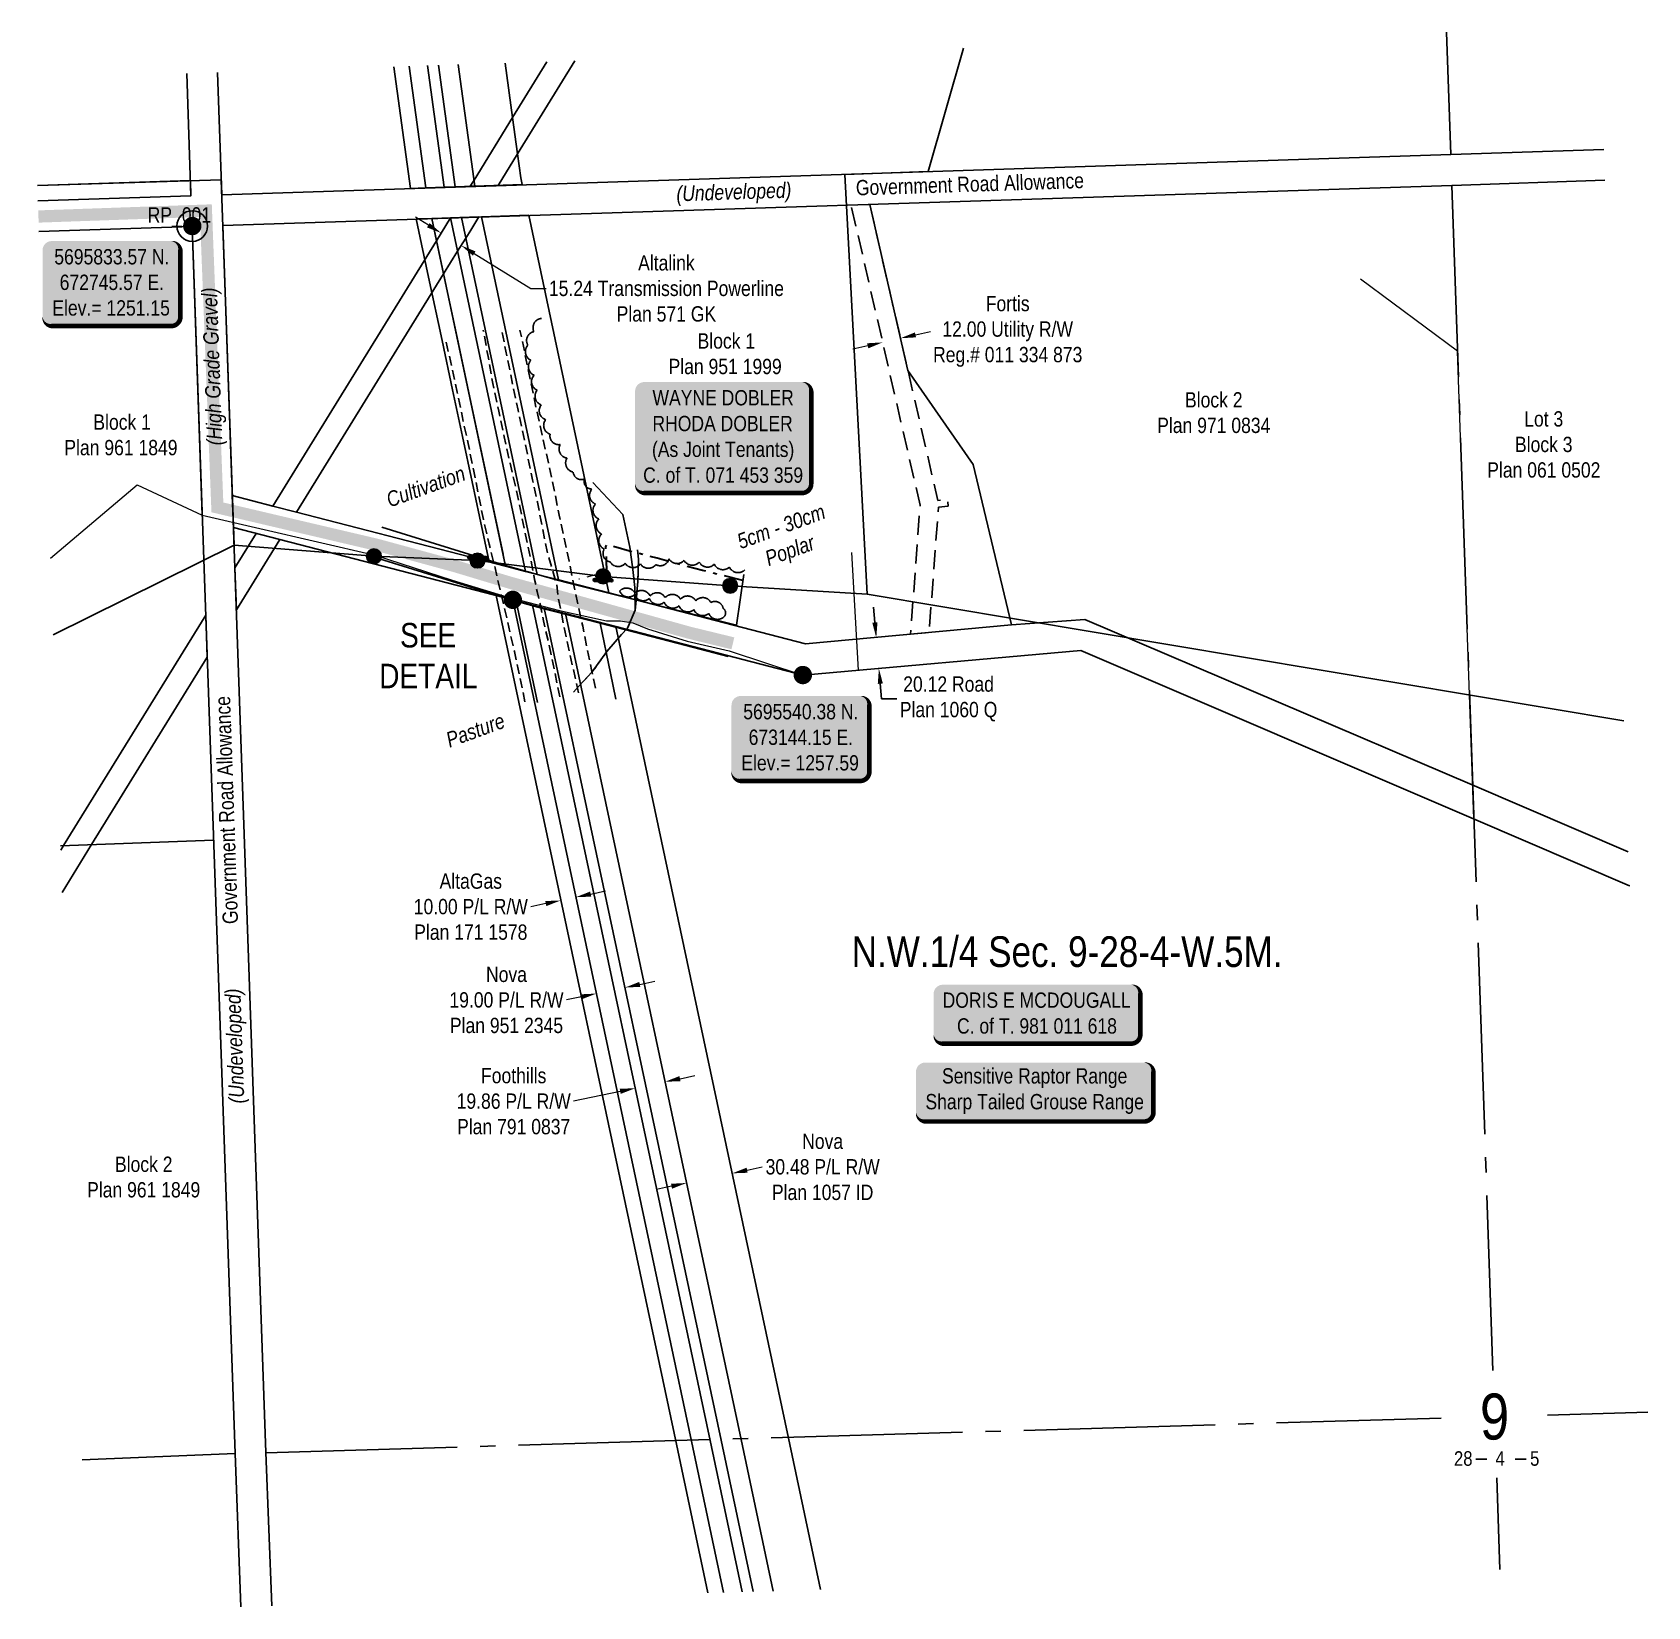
# Model space of a CAD drawing. Extents: x 671801 to 676935, y 5694741 to 5698835.
# Drawn here: x 672641 to 673696, y 5694932 to 5695960 of the extents above; entities that cross this region are included whole.
import ezdxf
from ezdxf.enums import TextEntityAlignment as Align

# ---------------------------------------------------------------- set-up
doc = ezdxf.new("R2010")
doc.units = 0
doc.header["$LTSCALE"] = 5
doc.header["$PDMODE"] = 34
doc.header["$PDSIZE"] = 0.03
for name, pattern in [('0', [1, 1, 0]), ('CENTERLINEX3', [5, 2.5, -1, 0.5, -1]), ('CENTERLINEX33', [6.5, 2.5, -1, 0.5, -1, 0.5, -1]), ('foc-FLOWLINE', [3.75, 2.5, -1.25]), ('foc-QUARTERLINE', [33, 25, -3, 2, -3]), ('foc-TOPO-ephemeral', [6.25, 3.125, -0.625, 0.625, -0.625, 0.625, -0.625]), ('POWERLINE5', [7.8, 2.4, -0.6, 0.6, -0.6, 0.6, -0.6, 2.4]), ('UG_PIPE', [1.875, 1.25, -0.625])]:
    doc.linetypes.add(name, pattern=pattern)
doc.layers.get('Defpoints').update_dxf_attribs({"color": 9})
for name, color, linetype in [('10', 1, 'Continuous'), ('35', 37, 'Continuous'), ('9', 3, 'Continuous'), ('AS-FENCE-DASH', 48, 'foc-FENCE-DASH'), ('AS-OWNER', 7, 'Continuous'), ('AS-PIPE-UG', 44, 'UG_PIPE'), ('AS-POWER-EXISTING', 72, 'POWERLINE5'), ('AS-POWER-EXISTING-ANC', 72, 'Continuous'), ('AS-POWER-OH-ATCO PIPELINES', 241, 'foc-OHPOWER'), ('AS-ROADS', 254, 'Continuous'), ('AS-WILDLIFE-BLOCK', 131, 'Continuous'), ('C-SYMBOL', 7, 'Continuous'), ('DETAIL-T', 7, 'Continuous'), ('F-EZE', 190, 'foc-FLOWLINE'), ('F-RW', 190, 'Continuous'), ('L-DETAIL-T', 3, 'Continuous'), ('L-MON', 1, 'Continuous'), ('L-QSEC', 8, 'foc-QUARTERLINE'), ('L-ROAD-T', 7, 'Continuous'), ('L-SEC', 7, 'Continuous'), ('L-SECLBL', 7, 'Continuous'), ('L-TITLEDB', 4, 'Continuous'), ('L-TITLEDB-T', 4, 'Continuous'), ('T-BUSH', 110, '0'), ('T-BUSH-T', 110, 'Continuous'), ('T-DRAW', 143, 'foc-TOPO-ephemeral'), ('T-SLOPE', 48, 'Continuous')]:
    doc.layers.add(name, color=color, linetype=linetype)
for name, color, linetype, lineweight in [('AS-GENERAL', 48, 'Continuous', 18), ('EXISTING PIPE (EXIST OR HP)', 240, 'CENTERLINEX33', 20), ('F-RW-T', 190, 'Continuous', 9), ('F-VCE-T', 190, 'Continuous', 9), ('T-TEXT', 48, 'Continuous', 18)]:
    doc.layers.add(name, color=color, linetype=linetype, lineweight=lineweight)
doc.layers.add('AS-TELUS-ATCO PIPELINES', color=7, linetype='foc-TEL', lineweight=9, true_color=0xff9c38)
doc.layers.add('EXISTING PIPE IP', color=7, linetype='CENTERLINEX3', lineweight=30, true_color=0x3800e0)
doc.styles.add('175L', font='ARIALN.TTF', dxfattribs={"height": 20})
doc.styles.add('80', font='ARIALN.TTF', dxfattribs={"height": 10})
doc.styles.add('80CG', font='ARIALN.TTF', dxfattribs={"height": 10})
doc.styles.add('80L', font='ARIALN.TTF', dxfattribs={"height": 10})
doc.styles.add('80LS', font='ARIALNI.TTF', dxfattribs={"height": 10})
doc.styles.add('foc-LtypeFont', font='ARIALN.TTF', dxfattribs={"height": 7.35})
doc.styles.add('SIMPLEX', font='ARIALN.TTF')
doc.linetypes.add('foc-FENCE-DASH', pattern='A,0.5,-0.5,1,-0.5,1,-0.5,1,-0.5,1,-0.5,["X",foc-LtypeFont,S=0.2,R=0,X=-0.625,Y=-0.75],-0.5', length=7.5)
doc.linetypes.add('foc-OHPOWER', pattern='A,10,-1,["O/P",foc-LtypeFont,S=0.2,R=0,X=-0.5,Y=-0.75],-3.25', length=14.25)
doc.linetypes.add('foc-TEL', pattern='A,2,-1,["T",foc-LtypeFont,S=0.2,R=0,X=-0.425,Y=-0.75],-1.24,8', length=12.24)
doc.linetypes.add('foc-TOPO-flowdirection-NOLINE', pattern='A,0,[">",foc-LtypeFont,S=0.3,R=0,X=0,Y=-0.945],-20,[">",foc-LtypeFont,S=0.3,R=0,X=0,Y=-0.945],0', length=20)
doc.dimstyles.new('Compass 5 000', dxfattribs={"dimscale": 5, "dimtxt": 9, "dimasz": 2, "dimexe": 0.2, "dimexo": 0.0625, "dimgap": 0.5, "dimtad": 0, "dimtih": 1, "dimtoh": 1, "dimzin": 0, "dimdsep": 46, "dimtxsty": '80CG', "dimcen": 0.1, "dimse1": 1, "dimse2": 1, "dimclrd": 256, "dimclrt": 256, "dimaunit": 1, "dimadec": 4, "dimazin": 0, "dimtfac": 0.06, "dimtofl": 0, "dimtmove": 0, "dimatfit": 1, "dimfxl": 0.2, "dimtolj": 1, "dimtzin": 0, "dimlwd": -1, "dimarcsym": 0})

# ---------------------------------------------------------------- blocks, each defined once
blk = doc.blocks.new('fdia')
at = {"color": 255, "const_width": 1}
blk.add_lwpolyline([(-0.5, 0, 1), (0.5, 0, 1)], format="xyb", close=True, dxfattribs=at)
blk = doc.blocks.new('Fdiaa')
blk.add_blockref('fdia', (0, 0))
blk = doc.blocks.new('fdib')
at = {"color": 1, "const_width": 1.6}
blk.add_lwpolyline([(-0.4, 0, 1), (0.4, 0, 1)], format="xyb", close=True, dxfattribs=at)
at = {"color": 1}
blk.add_circle((0, 0), 0.8, dxfattribs=at)
blk = doc.blocks.new('Fdibb')
blk.add_blockref('fdib', (0, 0))
blk = doc.blocks.new('fdicc')
for name in ['Fdibb', 'Fdiaa']:
    blk.add_blockref(name, (0, 0))
blk = doc.blocks.new('FDI')
blk.add_blockref('fdicc', (0, 0))
blk = doc.blocks.new('POWERPOLE')
h = blk.add_hatch(color=255)
edge = h.paths.add_edge_path()
edge.add_arc((0, 0), 0.96, 0, 360)
at = {"linetype": 'Continuous'}
for p, q in [((0.68, -0.68), (-0.68, 0.68)), ((-0.68, -0.68), (0.68, 0.68))]:
    blk.add_line(p, q, dxfattribs=at)
blk.add_circle((0, 0), 0.96, dxfattribs=at)
blk = doc.blocks.new('L-SECLBL')
at = {"layer": '9', "color": 7}
for p, q in [((-5.1, -27.8), (-12.3, -27.8)), ((20.7, -27.8), (13.5, -27.8))]:
    blk.add_line(p, q, dxfattribs=at)
at = {"layer": '10', "color": 2, "style": 'SIMPLEX'}
blk.add_attdef('SEC', text='', height=30, dxfattribs=at).set_placement((0, 0), align=Align.MIDDLE)
at = {"layer": '10', "color": 5, "style": '80L'}
blk.add_attdef('TWP', text='', height=9.5, dxfattribs=at).set_placement((-14.4, -27.4), align=Align.MIDDLE_RIGHT)
blk.add_attdef('RGE', text='', height=9.5, dxfattribs=at).set_placement((3.6, -27.4), align=Align.MIDDLE_CENTER)
blk.add_attdef('MER', text='', height=9.5, dxfattribs=at).set_placement((23.2, -27.4), align=Align.MIDDLE_LEFT)
blk = doc.blocks.new('*D581')
at = {"layer": 'Defpoints', "color": 0, "transparency": 16777216}
for p in [(672985.8, 5695394.7), (672986.1, 5695393.2), (672995.6, 5695396.7)]:
    blk.add_point(p, dxfattribs=at)
at = {"layer": 'F-RW-T', "transparency": 16777216}
for p, q in [((672976.3, 5695391.1), (672966.5, 5695389.1)), ((673005.7, 5695397.4), (673015.4, 5695399.4))]:
    blk.add_line(p, q, dxfattribs=at)
for points in [[(672976, 5695392.8), (672976.7, 5695389.5), (672986.1, 5695393.2)], [(673005.3, 5695399), (673006, 5695395.7), (672995.9, 5695395.3)]]:
    blk.add_solid(points, dxfattribs=at)
at = {"layer": 'F-RW-T', "transparency": 16777216, "insert": (672927.4, 5695389.1), "char_height": 10, "attachment_point": 5, "style": '80CG'}
blk.add_mtext('\\A1;AltaGas\\P10.00 P/L R/W\\PPlan 171 1578', dxfattribs=at)
blk = doc.blocks.new('*D582')
at = {"layer": 'Defpoints', "color": 0, "transparency": 16777216}
for p in [(673008.1, 5695338.3), (673026.7, 5695342.3), (673009.4, 5695332.4)]:
    blk.add_point(p, dxfattribs=at)
at = {"layer": 'F-RW-T', "transparency": 16777216}
for p, q in [((673037.7, 5695338.4), (673047.5, 5695340.5)), ((672999.6, 5695330.3), (672989.8, 5695328.2))]:
    blk.add_line(p, q, dxfattribs=at)
for points in [[(673037.4, 5695340), (673038.1, 5695336.8), (673028, 5695336.3)], [(672999.3, 5695331.9), (672999.9, 5695328.7), (673009.4, 5695332.4)]]:
    blk.add_solid(points, dxfattribs=at)
at = {"layer": 'F-RW-T', "transparency": 16777216, "insert": (672950.7, 5695328.2), "char_height": 10, "attachment_point": 5, "style": '80CG'}
blk.add_mtext('\\A1;Nova\\P19.00 P/L R/W\\PPlan 951 2345', dxfattribs=at)
blk = doc.blocks.new('*D583')
at = {"layer": 'Defpoints', "color": 0, "transparency": 16777216}
for p in [(673053.9, 5695276.3), (673034.4, 5695272.1), (673034.8, 5695270.6)]:
    blk.add_point(p, dxfattribs=at)
at = {"layer": 'F-RW-T', "transparency": 16777216}
for p, q in [((673064, 5695276.8), (673073.7, 5695278.9)), ((673025, 5695268.5), (672994.5, 5695262.1))]:
    blk.add_line(p, q, dxfattribs=at)
for points in [[(673063.6, 5695278.5), (673064.3, 5695275.2), (673054.2, 5695274.8)], [(673024.6, 5695270.2), (673025.3, 5695266.9), (673034.8, 5695270.6)]]:
    blk.add_solid(points, dxfattribs=at)
at = {"layer": 'F-RW-T', "transparency": 16777216, "insert": (672955.4, 5695262.1), "char_height": 10, "attachment_point": 5, "style": '80CG'}
blk.add_mtext('\\A1;Foothills\\P19.86 P/L R/W\\PPlan 791 0837', dxfattribs=at)
blk = doc.blocks.new('*D584')
at = {"layer": 'Defpoints', "color": 0, "transparency": 16777216}
for p in [(673098, 5695215), (673069.4, 5695202.9), (673099.2, 5695209.3)]:
    blk.add_point(p, dxfattribs=at)
at = {"layer": 'F-RW-T', "transparency": 16777216}
for p, q in [((673107.8, 5695217.1), (673117.6, 5695219.2)), ((673058.4, 5695206.6), (673048.7, 5695204.5))]:
    blk.add_line(p, q, dxfattribs=at)
for points in [[(673107.5, 5695218.7), (673108.1, 5695215.4), (673098, 5695215)], [(673058.1, 5695208.2), (673058.8, 5695205), (673068.2, 5695208.7)]]:
    blk.add_solid(points, dxfattribs=at)
at = {"layer": 'F-RW-T', "transparency": 16777216, "insert": (673157.1, 5695219.2), "char_height": 10, "attachment_point": 5, "style": '80CG'}
blk.add_mtext('\\A1;Nova\\P30.48 P/L R/W\\PPlan 1057 ID', dxfattribs=at)
blk = doc.blocks.new('*D585')
at = {"layer": 'Defpoints', "color": 0, "transparency": 16777216}
for p in [(673209.6, 5695566.3), (673193.8, 5695544.7), (673211.4, 5695546.3)]:
    blk.add_point(p, dxfattribs=at)
at = {"layer": 'L-TITLEDB-T', "transparency": 16777216}
for p, q in [((673191.2, 5695574.7), (673190.3, 5695584.7)), ((673194.7, 5695534.8), (673195.6, 5695524.8)), ((673195.6, 5695524.8), (673205.6, 5695524.8))]:
    blk.add_line(p, q, dxfattribs=at)
for points in [[(673192.9, 5695574.9), (673189.5, 5695574.6), (673192.1, 5695564.7)], [(673196.4, 5695534.9), (673193.1, 5695534.6), (673193.8, 5695544.7)]]:
    blk.add_solid(points, dxfattribs=at)
at = {"layer": 'L-TITLEDB-T', "transparency": 16777216, "insert": (673239.3, 5695524.8), "char_height": 10, "attachment_point": 5, "style": '80CG'}
blk.add_mtext('\\A1;20.12 Road\\PPlan 1060 Q', dxfattribs=at)
blk = doc.blocks.new('*D586')
at = {"layer": 'Defpoints', "color": 0, "transparency": 16777216}
for p in [(672908.2, 5695828.9), (672837, 5695713.4), (672849.9, 5695705.4)]:
    blk.add_point(p, dxfattribs=at)
at = {"layer": 'F-RW-T', "transparency": 16777216}
for p, q in [((672899.7, 5695834.1), (672891.2, 5695839.4)), ((672929.6, 5695815.6), (672966.7, 5695792.8)), ((672966.7, 5695792.8), (672976.7, 5695792.8))]:
    blk.add_line(p, q, dxfattribs=at)
for points in [[(672900.5, 5695835.5), (672898.8, 5695832.7), (672908.2, 5695828.9)], [(672930.5, 5695817), (672928.8, 5695814.2), (672921.1, 5695820.9)]]:
    blk.add_solid(points, dxfattribs=at)
at = {"layer": 'F-RW-T', "transparency": 16777216, "insert": (673055.1, 5695792.8), "char_height": 10, "attachment_point": 5, "style": '80CG'}
blk.add_mtext('\\A1;Altalink\\P15.24 Transmission Powerline\\PPlan 571 GK', dxfattribs=at)
blk = doc.blocks.new('*U591')
h = blk.add_hatch(color=59)
edge = h.paths.add_edge_path()
edge.add_line((-61.5, -20), (61.5, -20))
edge.add_arc((61.5, -14), 6, 270, 360)
edge.add_line((67.5, -14), (67.5, 12.5))
edge.add_arc((61.5, 12.5), 6, 0, 90)
edge.add_line((61.5, 18.5), (-61.5, 18.5))
edge.add_arc((-61.5, 12.5), 6, 90, 180)
edge.add_line((-67.5, 12.5), (-67.5, -14))
edge.add_arc((-61.5, -14), 6, 180, 270)
at = {"color": 1, "flags": 128}
blk.add_lwpolyline([(-61.5, -20, 3, 3, 0), (61.5, -20, 3, 3, 0.414214), (67.5, -14, 3, 3, 0), (67.5, 12.5, 3, 0, 0.414214), (61.5, 18.5, 0, 0, 0), (-61.5, 18.5, 0, 0, 0.414214), (-67.5, 12.5, 0, 0, 0), (-67.5, -14, 0, 3, 0.414214)], format="xyseb", close=True, dxfattribs=at)
blk.add_lwpolyline([(-16.7, -17.8, 0, 7.5, 0), (0, 0, 0, 0, 0)], format="xyseb", dxfattribs=at)
at = {"color": 1, "style": '80'}
blk.add_attdef('ENTER_TEXT_001', (-36, -5), '', height=10, dxfattribs=at)
blk = doc.blocks.new('*U592')
h = blk.add_hatch(color=59)
edge = h.paths.add_edge_path()
edge.add_line((-51.5, -37), (51.5, -37))
edge.add_arc((51.5, -31), 6, 270, 360)
edge.add_line((57.5, -31), (57.5, 29.5))
edge.add_arc((51.5, 29.5), 6, 0, 90)
edge.add_line((51.5, 35.5), (-51.5, 35.5))
edge.add_arc((-51.5, 29.5), 6, 90, 180)
edge.add_line((-57.5, 29.5), (-57.5, -31))
edge.add_arc((-51.5, -31), 6, 180, 270)
at = {"color": 1, "flags": 128}
blk.add_lwpolyline([(-51.5, -37, 3, 3, 0), (51.5, -37, 3, 3, 0.414214), (57.5, -31, 3, 3, 0), (57.5, 29.5, 3, 0, 0.414214), (51.5, 35.5, 0, 0, 0), (-51.5, 35.5, 0, 0, 0.414214), (-57.5, 29.5, 0, 0, 0), (-57.5, -31, 0, 3, 0.414214)], format="xyseb", close=True, dxfattribs=at)
blk.add_lwpolyline([(-52.3, -30.7, 0, 7.5, 0), (0, 0, 0, 0, 0)], format="xyseb", dxfattribs=at)
at = {"color": 1, "style": '80'}
blk.add_attdef('ENTER_TEXT_001', (-36, -5), '', height=10, dxfattribs=at)
blk = doc.blocks.new('*U614')
h = blk.add_hatch(color=255)
h.dxf.hatch_style = 1
edge = h.paths.add_edge_path()
edge.add_arc((-1.1, 0.03), 0.2, 88.4642, 268.4642, ccw=False)
edge.add_line((-1.09, 0.23), (0.21, 0.19))
edge.add_line((0.21, 0.19), (1.1, 0.17))
edge.add_arc((1.1, -0.03), 0.2, -91.5358, 88.4642, ccw=False)
edge.add_line((1.09, -0.23), (-1.1, -0.17))
h = blk.add_hatch(color=255)
h.dxf.hatch_style = 1
edge = h.paths.add_edge_path()
edge.add_arc((0.01, 0.5), 0.2, -1.5358, 178.4642, ccw=False)
edge.add_line((0.21, 0.49), (0.21, 0.19))
edge.add_line((0.21, 0.19), (-0.19, 0.21))
edge.add_line((-0.19, 0.21), (-0.19, 0.51))
at = {"color": 255}
blk.add_lwpolyline([(-1.1, -0.17, -1), (-1.09, 0.23), (0.21, 0.19), (1.1, 0.17, -1), (1.09, -0.23)], format="xyb", close=True, dxfattribs=at)
at = {"color": 72, "const_width": 0.1, "flags": 128}
for points in [[(-1.1, 0.03), (1.1, -0.03)], [(0.01, 0.5), (0, 0)]]:
    blk.add_lwpolyline(points, dxfattribs=at)
at = {"color": 255, "flags": 128}
blk.add_lwpolyline([(-0.19, 0.51, -1), (0.21, 0.49), (0.21, 0.19), (-0.19, 0.21)], format="xyb", close=True, dxfattribs=at)
blk = doc.blocks.new('*U615')
h = blk.add_hatch(color=255)
h.dxf.hatch_style = 1
edge = h.paths.add_edge_path()
edge.add_arc((1.1, -0.04), 0.2, -91.9053, 88.0947, ccw=False)
edge.add_line((1.09, -0.24), (-0.21, -0.19))
edge.add_line((-0.21, -0.19), (-1.11, -0.16))
edge.add_arc((-1.1, 0.04), 0.2, 88.0947, 268.0947, ccw=False)
edge.add_line((-1.09, 0.24), (1.11, 0.16))
h = blk.add_hatch(color=255)
h.dxf.hatch_style = 1
edge = h.paths.add_edge_path()
edge.add_arc((-0.01, -0.4), 0.2, 178.0947, 358.0947, ccw=False)
edge.add_line((-0.21, -0.39), (-0.21, -0.19))
edge.add_line((-0.21, -0.19), (0.19, -0.21))
edge.add_line((0.19, -0.21), (0.19, -0.4))
at = {"color": 255}
blk.add_lwpolyline([(1.11, 0.16, -1), (1.09, -0.24), (-0.21, -0.19), (-1.11, -0.16, -1), (-1.09, 0.24)], format="xyb", close=True, dxfattribs=at)
at = {"color": 72, "const_width": 0.1, "flags": 128}
for points in [[(1.1, -0.04), (-1.1, 0.04)], [(-0.01, -0.4), (0, 0)]]:
    blk.add_lwpolyline(points, dxfattribs=at)
at = {"color": 255, "flags": 128}
blk.add_lwpolyline([(0.19, -0.4, -1), (-0.21, -0.39), (-0.21, -0.19), (0.19, -0.21)], format="xyb", close=True, dxfattribs=at)
blk = doc.blocks.new('*D634')
at = {"layer": 'Defpoints', "color": 0, "transparency": 16777216}
for p in [(673194.7, 5695764.5), (673206.4, 5695767.2), (673207.9, 5695760.3)]:
    blk.add_point(p, dxfattribs=at)
at = {"layer": 'F-VCE-T', "transparency": 16777216}
for p, q in [((673217.7, 5695762.5), (673227.4, 5695764.8)), ((673186.5, 5695755.3), (673176.8, 5695753.1))]:
    blk.add_line(p, q, dxfattribs=at)
for points in [[(673217.3, 5695764.1), (673218.1, 5695760.9), (673207.9, 5695760.3)], [(673186.1, 5695757), (673186.9, 5695753.7), (673196.2, 5695757.6)]]:
    blk.add_solid(points, dxfattribs=at)
at = {"layer": 'F-VCE-T', "transparency": 16777216, "insert": (673277.9, 5695764.8), "char_height": 10, "attachment_point": 5, "style": '80CG'}
blk.add_mtext('\\A1;Fortis\\P12.00 Utility R/W\\PReg.# 011 334 873', dxfattribs=at)
blk = doc.blocks.new('*U641')
h = blk.add_hatch(color=255)
edge = h.paths.add_edge_path()
edge.add_line((-71.5, -20), (71.5, -20))
edge.add_arc((71.5, -14), 6, 270, 360)
edge.add_line((77.5, -14), (77.5, 12.5))
edge.add_arc((71.5, 12.5), 6, 0, 90)
edge.add_line((71.5, 18.5), (-71.5, 18.5))
edge.add_arc((-71.5, 12.5), 6, 90, 180)
edge.add_line((-77.5, 12.5), (-77.5, -14))
edge.add_arc((-71.5, -14), 6, 180, 270)
at = {"color": 131, "flags": 128}
blk.add_lwpolyline([(-71.5, -20, 3, 3, 0), (71.5, -20, 3, 3, 0.414214), (77.5, -14, 3, 3, 0), (77.5, 12.5, 3, 0, 0.414214), (71.5, 18.5, 0, 0, 0), (-71.5, 18.5, 0, 0, 0.414214), (-77.5, 12.5, 0, 0, 0), (-77.5, -14, 0, 3, 0.414214)], format="xyseb", close=True, dxfattribs=at)
at = {"color": 131, "style": '80'}
blk.add_attdef('ENTER_TEXT_001', (-36, -5), '', height=10, dxfattribs=at)
blk = doc.blocks.new('*U643')
h = blk.add_hatch(color=254)
edge = h.paths.add_edge_path()
edge.add_line((-39, -28.5), (39, -28.5))
edge.add_arc((39, -22.5), 6, 270, 360)
edge.add_line((45, -22.5), (45, 21))
edge.add_arc((39, 21), 6, 0, 90)
edge.add_line((39, 27), (-39, 27))
edge.add_arc((-39, 21), 6, 90, 180)
edge.add_line((-45, 21), (-45, -22.5))
edge.add_arc((-39, -22.5), 6, 180, 270)
at = {"color": 1, "flags": 128}
blk.add_lwpolyline([(-39, -28.5, 3, 3, 0), (39, -28.5, 3, 3, 0.414214), (45, -22.5, 3, 3, 0), (45, 21, 3, 0, 0.414214), (39, 27, 0, 0, 0), (-39, 27, 0, 0, 0.414214), (-45, 21, 0, 0, 0), (-45, -22.5, 0, 3, 0.414214)], format="xyseb", close=True, dxfattribs=at)
blk.add_lwpolyline([(-35.4, -16, 0, 10, 0), (0, 0, 5, 5, 0)], format="xyseb", dxfattribs=at)
at = {"color": 1, "style": '80'}
blk.add_attdef('ENTER_TEXT_001', (-36, -5), '', height=10, dxfattribs=at)

msp = doc.modelspace()

# ---------------------------------------------------------------- linework, layer by layer
at = {"layer": '35', "color": 3}
msp.add_circle((672745.571, 5695833.573), 10, dxfattribs=at)
at = {"layer": 'AS-FENCE-DASH', "flags": 128}
for points in [[(672918.425, 5695760.878), (672925.279, 5695728.7), (672931.669, 5695698.152), (672938.126, 5695668.547), (672942.916, 5695645.874), (672948.437, 5695619.282), (672948.437, 5695619.282)], [(672869.298, 5695636.867), (672919.715, 5695621.325), (672949.987, 5695611.804), (672984.916, 5695602.153)], [(672864.313, 5695617.415), (672914.808, 5695601.614), (672957.038, 5695588.717), (672975.098, 5695583.65)], [(672949.362, 5695614.701), (672949.987, 5695611.804)], [(672988.85, 5695601.048), (673075.891, 5695579.26), (673100.762, 5695573.049), (673105.663, 5695606.063)], [(672970.902, 5695522.442), (672963.877, 5695555.483), (672957.038, 5695588.717)], [(672982.942, 5695581.724), (673011.756, 5695574.24), (673067.918, 5695559.581), (673095.382, 5695552.475)], [(673011.756, 5695574.24), (673018.669, 5695541.514), (673022.135, 5695524.585)], [(673067.918, 5695559.581), (673095.382, 5695552.475)]]:
    msp.add_lwpolyline(points, dxfattribs=at)
msp.add_lwpolyline([(673016.22, 5695609.063), (673014.658, 5695608.702), (673015.153, 5695606.477), (673016.708, 5695606.891)], close=True, dxfattribs=at)
at = {"layer": 'AS-GENERAL', "flags": 128}
for points, const_width in [([(672948.437, 5695619.282), (672949.362, 5695614.701)], 1), ([(672984.916, 5695602.153), (672988.85, 5695601.048)], 1), ([(672975.098, 5695583.65), (672982.942, 5695581.724)], 1), ([(673034.63, 5695582.767), (673034.634, 5695582.839), (673029.706, 5695571.057)], 0.5)]:
    msp.add_lwpolyline(points, dxfattribs=dict(at, const_width=const_width))
msp.add_lwpolyline([(673013.601, 5695603.772), (673012.798, 5695601.876), (673014.415, 5695601.941)], dxfattribs=at)
msp.add_lwpolyline([(673015.163, 5695608.427), (673015.536, 5695606.965), (673016.373, 5695607.155), (673016.018, 5695608.64)], close=True, dxfattribs=at)
at = {"layer": 'AS-PIPE-UG', "flags": 128}
for points in [[(672985.464, 5695526.117), (672982.144, 5695542.571), (672978.535, 5695559.909), (672974.836, 5695575.721), (672972.634, 5695586.876), (672970.684, 5695594.949), (672969.074, 5695602.847), (672966.575, 5695615.473), (672963.14, 5695631.927), (672959.775, 5695648.425), (672956.854, 5695662.216), (672953.063, 5695678.698), (672949.289, 5695695.821), (672945.71, 5695712.581), (672941.726, 5695730.804), (672938.73, 5695748.321), (672935.529, 5695765.535)], [(672947.786, 5695764.053), (672951.513, 5695746.388), (672954.95, 5695729.274), (672958.297, 5695713.353), (672961.74, 5695696.75), (672964.829, 5695682.03), (672967.758, 5695667.817), (672970.925, 5695653.251), (672974.047, 5695636.88), (672977.284, 5695621.113), (672983.479, 5695599.296), (672984.438, 5695590.926), (672986.033, 5695582.991), (672988.363, 5695571.641), (672991.631, 5695556.243), (672995.498, 5695538.836), (672997.77, 5695528.1)], [(673008.715, 5695531.875), (673006.178, 5695543.839), (673003.069, 5695559.064), (673000.44, 5695572.378), (672997.005, 5695587.678), (672995.14, 5695596.969), (672991.509, 5695614.653), (672988.353, 5695629.798), (672985.195, 5695644.865), (672981.77, 5695661.255), (672978.026, 5695678.935), (672974.219, 5695695.938), (672970.626, 5695712.084), (672966.628, 5695731.324), (672962.934, 5695749.256), (672959.51, 5695765.611)], [(672962.728, 5695522.849), (672959.473, 5695538.831), (672955.903, 5695555.76), (672952.242, 5695571.673), (672948.888, 5695586.581), (672947.045, 5695593.924), (672945.004, 5695602.691), (672943.265, 5695610.438), (672939.359, 5695625.841), (672935.648, 5695641.871), (672932.39, 5695658.127), (672929.176, 5695674.534), (672925.604, 5695691.667), (672921.945, 5695708.605), (672918.55, 5695725.114), (672918.495, 5695725.105), (672914.937, 5695741.826), (672911.074, 5695758.988)]]:
    msp.add_lwpolyline(points, dxfattribs=at)
at = {"layer": 'AS-POWER-OH-ATCO PIPELINES', "flags": 128}
for points in [[(673096.719, 5695598.667), (673186.12, 5695593.217), (673171.503, 5695867.297), (673225.966, 5695869.079), (673249.108, 5695949.757)], [(672644.434, 5695860.016), (672764.498, 5695863.722)], [(672772.857, 5695625.293), (672764.498, 5695863.722)], [(672654.722, 5695566.722), (672772.857, 5695625.293)], [(672772.857, 5695625.293), (672864.173, 5695617.921)], [(672864.173, 5695617.921), (672931.764, 5695615.087), (673013.783, 5695604.836), (673096.719, 5695598.667)], [(673186.12, 5695593.217), (673680.032, 5695510.515)]]:
    msp.add_lwpolyline(points, dxfattribs=at)
at = {"layer": 'AS-ROADS', "flags": 128}
msp.add_lwpolyline([(673098.494, 5695561.088, 7.998, 7.998, 0), (673070.063, 5695568.013, 7.998, 7.998, 0), (672952.449, 5695600.837, 7.998, 7.998, 0), (672916.875, 5695611.567, 7.998, 7.998, 0), (672866.354, 5695625.348, 7.998, 7.998, 0), (672761.966, 5695649.858, 7.998, 7.998, 0), (672754.472, 5695843.619, 7.998, 7.998, 0), (672645.144, 5695839.794, 7.998, 7.998, 0)], format="xyseb", dxfattribs=at)
at = {"layer": 'AS-TELUS-ATCO PIPELINES', "flags": 128}
for points in [[(672645.49, 5695829.934), (672745.436, 5695833.216)], [(672752.044, 5695644.833), (672745.436, 5695833.216)], [(672865.049, 5695618.617), (672915.18, 5695602.231), (672950.191, 5695591.613), (672985.349, 5695582.634), (673015.963, 5695575.693), (673025.225, 5695575.704), (673033.232, 5695574.496), (673042.836, 5695570.613), (673068.613, 5695562.482), (673096.092, 5695556.22), (673144.149, 5695540.381), (673325.641, 5695556.324), (673582.195, 5695446.451), (673571.595, 5695751.893), (673508.268, 5695798.96)], [(672652.967, 5695616.742), (672709.625, 5695664.683), (672752.044, 5695644.833)], [(672752.044, 5695644.833), (672865.049, 5695618.617)], [(673180.524, 5695543.555), (673176.156, 5695620.424)], [(673582.195, 5695446.451), (673683.773, 5695402.717)]]:
    msp.add_lwpolyline(points, dxfattribs=at)
at = {"layer": 'EXISTING PIPE (EXIST OR HP)', "flags": 128}
msp.add_lwpolyline([(673015.39, 5695606.956), (673007.837, 5695605.66), (672997.944, 5695602.889)], dxfattribs=at)
at = {"layer": 'EXISTING PIPE IP', "flags": 128}
msp.add_lwpolyline([(673105.087, 5695602.204), (673092.515, 5695605.259), (673078.76, 5695608.638), (673063.309, 5695612.732), (673049.163, 5695616.693), (673032.489, 5695620.928), (673018.262, 5695624.991), (673015.973, 5695625.51), (673015.376, 5695624.146), (673015.825, 5695614.673), (673015.975, 5695608.806)], dxfattribs=at)
at = {"layer": 'F-EZE', "flags": 128}
msp.add_lwpolyline([(673187.815, 5695847.705), (673232.308, 5695654.402), (673238.663, 5695655.054), (673239.122, 5695650.578), (673232.648, 5695649.914), (673226.595, 5695568.151), (673214.482, 5695567.034), (673220.718, 5695651.269), (673175.596, 5695847.305), (673187.815, 5695847.705)], dxfattribs=at)
at = {"layer": 'F-RW', "flags": 128}
for points in [[(672887.181, 5695937.91), (672898.048, 5695858.523), (672917.128, 5695859.173), (672906.233, 5695938.533)], [(672899.202, 5695938.303), (672910.098, 5695858.934), (672930.025, 5695859.611), (672919.138, 5695938.956)], [(672919.138, 5695938.956), (672930.025, 5695859.611), (672960.97, 5695860.662), (672960.053, 5695864.983), (672957.901, 5695880.658), (672954.635, 5695904.449), (672949.838, 5695939.961)], [(672977.088, 5695940.853), (672954.635, 5695904.449), (672929.499, 5695863.543), (672927.021, 5695859.509), (672945.288, 5695860.13), (672957.901, 5695880.658), (672995.395, 5695941.452)], [(672877.136, 5695937.581), (672888.004, 5695858.181), (672898.048, 5695858.523), (672887.181, 5695937.91)], [(673082.246, 5694941.023), (673061.662, 5695038.149), (672943.963, 5695592.229), (672954.778, 5695589.43), (673071.442, 5695040.226), (673092.403, 5694941.323)], [(673092.403, 5694941.323), (673071.442, 5695040.226), (672954.778, 5695589.43), (672975.321, 5695584.113), (673090.74, 5695040.794), (673111.7, 5694941.892)], [(673104.59, 5694941.682), (673083.63, 5695040.585), (672967.753, 5695586.072), (672989.221, 5695580.515), (673103.797, 5695041.18), (673124.757, 5694942.277)], [(673124.757, 5694942.277), (673103.797, 5695041.18), (672989.221, 5695580.515), (673022.176, 5695571.985), (673134.755, 5695042.093), (673155.715, 5694943.189)], [(672659.66, 5695425.948), (672661.53, 5695428.99), (672754.332, 5695579.518), (672755.294, 5695552.048), (672679.846, 5695429.662), (672660.623, 5695398.476)]]:
    msp.add_lwpolyline(points, dxfattribs=at)
for points in [[(672798.27, 5695650.715), (672905.091, 5695823.859), (672914.152, 5695838.937), (672932.653, 5695839.568), (672927.361, 5695830.951), (672924.119, 5695825.691), (672918.795, 5695817.061), (672909.668, 5695802.268), (672813.701, 5695646.72)], [(672939.323, 5695614.204), (672933.132, 5695643.818), (672928.351, 5695666.448), (672921.892, 5695696.063), (672915.497, 5695726.635), (672908.645, 5695758.802), (672899.888, 5695800.195), (672895.311, 5695821.784), (672891.832, 5695838.179), (672901.979, 5695838.524), (672905.091, 5695823.859), (672909.668, 5695802.268), (672918.425, 5695760.878), (672925.279, 5695728.7), (672931.669, 5695698.152), (672938.126, 5695668.547), (672942.916, 5695645.874), (672950.121, 5695611.41), (672939.323, 5695614.204)], [(672901.979, 5695838.524), (672950.121, 5695611.41), (672963.095, 5695608.05), (672970.663, 5695606.093), (672921.255, 5695839.178)], [(672914.152, 5695838.937), (672963.095, 5695608.05), (672970.663, 5695606.093), (672984.562, 5695602.494), (672934.294, 5695839.623), (672921.255, 5695839.178)], [(672934.294, 5695839.623), (672984.562, 5695602.494), (673017.515, 5695593.965), (672965.217, 5695840.674)], [(672787.217, 5695632.801), (672802.65, 5695628.807), (672774.339, 5695582.923), (672773.377, 5695610.371)]]:
    msp.add_lwpolyline(points, close=True, dxfattribs=at)
at = {"layer": 'F-VCE-T'}
msp.add_lwpolyline([(673582.195, 5695446.451), (673582.195, 5695446.451)], dxfattribs=at)
at = {"layer": 'L-QSEC'}
for p, q in [((673567.181, 5695880.242), (673564.41, 5695960.078)), ((673567.839, 5695860.137), (673594.698, 5695086.183)), ((672793.645, 5695032.558), (673560.972, 5695055.18)), ((673630.213, 5695057.199), (673695.698, 5695059.088)), ((672773.54, 5695031.966), (672673.621, 5695027.899)), ((673597.153, 5695016.243), (673599.276, 5694956.266))]:
    msp.add_line(p, q, dxfattribs=at)
at = {"layer": 'L-SEC'}
for p, q in [((672744.733, 5695853.319), (672741.948, 5695933.155)), ((672764.837, 5695853.993), (672762.053, 5695933.814)), ((672764.837, 5695853.993), (673567.181, 5695880.242)), ((673567.158, 5695880.241), (673667.084, 5695883.626)), ((672765.54, 5695833.89), (673567.839, 5695860.137)), ((673567.839, 5695860.137), (673667.782, 5695863.522)), ((672744.733, 5695853.319), (672644.785, 5695850.037)), ((672745.436, 5695833.216), (672645.49, 5695829.934)), ((672745.436, 5695833.216), (672773.54, 5695031.966)), ((672765.54, 5695833.89), (672793.643, 5695032.671)), ((672773.54, 5695031.966), (672777.331, 5694932.034)), ((672793.641, 5695032.729), (672797.438, 5694932.627))]:
    msp.add_line(p, q, dxfattribs=at)
at = {"layer": 'L-TITLEDB'}
msp.add_line((672759.483, 5695432.593), (672659.555, 5695428.918), dxfattribs=at)
at = {"layer": 'L-TITLEDB', "flags": 128}
for points in [[(672644.785, 5695850.029), (672744.733, 5695853.313), (672744.384, 5695863.301), (672644.434, 5695860.016)], [(673280.355, 5695573.106), (673255.434, 5695677.946), (673212.781, 5695739.238), (673187.815, 5695847.705)], [(673683.002, 5695424.924), (673581.15, 5695468.674), (673328.311, 5695576.688), (673280.355, 5695573.106), (673145.963, 5695560.718), (673017.515, 5695593.965), (672984.562, 5695602.494), (672970.663, 5695606.093), (672963.095, 5695608.05), (672950.121, 5695611.41), (672926.473, 5695617.53), (672813.701, 5695646.72), (672798.27, 5695650.715), (672771.722, 5695657.587), (672772.457, 5695636.621), (672954.778, 5695589.43), (672967.753, 5695586.072), (672975.321, 5695584.113), (672989.221, 5695580.515), (673022.176, 5695571.985), (673144.319, 5695540.369), (673325.641, 5695556.324), (673581.932, 5695446.564), (673683.773, 5695402.717)]]:
    msp.add_lwpolyline(points, dxfattribs=at)
at = {"layer": 'T-BUSH', "flags": 128}
msp.add_lwpolyline([(672973.571, 5695773.258, 0.52056705), (672968.584, 5695764.593, 0.52056705), (672964.674, 5695755.754, 0.52056705), (672966.695, 5695745.963, 0.52056705), (672968.715, 5695736.171, 0.52056705), (672970.736, 5695726.38, 0.52056705), (672973.395, 5695716.75, 0.52056705), (672976.278, 5695707.177, 0.52056705), (672979.161, 5695697.604, 0.52056705), (672985.757, 5695690.878, 0.52056705), (672990.187, 5695682.066, 0.52056705), (672994.244, 5695672.928, 0.52056705), (673001.599, 5695668.443, 0.52056705), (673006.519, 5695661.819, 0.52056705), (673008.729, 5695652.068, 0.52056705), (673010.939, 5695642.318, 0.52056705), (673012.737, 5695632.484, 0.52056705), (673014.485, 5695622.64, 0.52056705), (673018.348, 5695614.286, 0.52056705), (673028.217, 5695613.362, 0.52056705), (673038.204, 5695612.899, 0.52056705), (673048.194, 5695612.514, 0.52056705), (673056.653, 5695616.343, 0.52056705), (673066.592, 5695615.265, 0.52056705), (673076.532, 5695614.187, 0.52056705), (673086.419, 5695612.756, 0.52056705), (673096.242, 5695610.898, 0.52056705), (673106.221, 5695609.01, 0.52056705)], format="xyb", dxfattribs=at)
msp.add_lwpolyline([(673024.573, 5695595.236, 0.52056705), (673034.271, 5695592.806, 0.52056705), (673043.968, 5695590.375, 0.52056705), (673053.666, 5695587.945, 0.52056705), (673063.364, 5695585.514, 0.52056705), (673073.062, 5695583.084, 0.52056705), (673082.759, 5695580.653, 0.52056705), (673092.457, 5695578.223, 0.52056705), (673092.111, 5695583.932, 0.52056705), (673084.141, 5695587.803, 0.52056705), (673074.199, 5695588.861, 0.52056705), (673064.258, 5695589.92, 0.52056705), (673054.311, 5695590.93, 0.52056705), (673044.384, 5695592.081, 0.52056705), (673034.54, 5695593.824, 0.52056705)], format="xyb", close=True, dxfattribs=at)
at = {"layer": 'T-DRAW', "flags": 128}
msp.add_lwpolyline([(672994.509, 5695529.143), (672997.702, 5695532.82), (673006.61, 5695542.373), (673016.202, 5695555.664), (673025.884, 5695566.853), (673029.706, 5695571.057), (673034.634, 5695582.839), (673036.514, 5695601.515), (673036.87, 5695615.998), (673036.301, 5695622.102)], dxfattribs=at)
at = {"layer": 'T-DRAW', "linetype": 'foc-TOPO-flowdirection-NOLINE', "flags": 128}
for points in [[(672994.509, 5695529.143), (672997.702, 5695532.82), (673006.61, 5695542.373), (673016.202, 5695555.664), (673025.884, 5695566.853), (673029.706, 5695571.057), (673034.634, 5695582.839), (673036.514, 5695601.515), (673036.87, 5695615.998)], [(672997.702, 5695532.82), (673006.61, 5695542.373), (673016.202, 5695555.664), (673025.884, 5695566.853), (673029.706, 5695571.057), (673034.634, 5695582.839), (673036.514, 5695601.515), (673036.87, 5695615.998)]]:
    msp.add_lwpolyline(points, dxfattribs=at)
at = {"layer": 'T-SLOPE', "flags": 128}
msp.add_lwpolyline([(673006.979, 5695666.178), (673026.629, 5695645.278), (673031.28, 5695623.936), (673033.168, 5695609.268), (673034.526, 5695597.52), (673034.63, 5695582.767)], dxfattribs=at)

# ---------------------------------------------------------------- block references
at = {"layer": 'AS-OWNER', "color": 3}
ref = msp.add_blockref('*U591', (673297.022, 5695319.676), dxfattribs=dict(at, xscale=0.9997723, yscale=0.9997723, zscale=0.9997723))
ref.add_attrib('ENTER_TEXT_001', 'DORIS E MCDOUGALL', (673235.399, 5695323.094), dxfattribs={"layer": '0', "color": 1, "height": 9.99772, "style": '80'})
ref.add_attrib('ENTER_TEXT_002', 'C. of T. 981 011 618', (673244.79, 5695306.253), dxfattribs={"layer": '0', "color": 1, "height": 9.99772, "style": '80'})
at = {"layer": 'AS-POWER-EXISTING'}
for p, xscale, yscale, zscale in [((672864.173, 5695617.921), 4.999999999999999, 4.999999999999999, 4.999999999999999), ((672931.764, 5695615.087), 4.999999999999998, 4.999999999999998, 4.999999999999998), ((673013.783, 5695604.836), 4.999999999999998, 4.999999999999998, 4.999999999999998), ((673096.719, 5695598.667), 4.999999999999999, 4.999999999999999, 4.999999999999999)]:
    msp.add_blockref('POWERPOLE', p, dxfattribs=dict(at, xscale=xscale, yscale=yscale, zscale=zscale))
at = {"layer": 'AS-POWER-EXISTING-ANC', "xscale": 4.998861499999996, "yscale": 4.998861499999996, "zscale": 4.998861499999996}
for name, p in [('*U615', (672931.83, 5695617.071)), ('*U614', (673013.716, 5695602.337))]:
    msp.add_blockref(name, p, dxfattribs=at)
at = {"layer": 'AS-WILDLIFE-BLOCK'}
ref = msp.add_blockref('*U641', (673295.538, 5695268.857), dxfattribs=at)
ref.add_attrib('ENTER_TEXT_001', 'Sensitive Raptor Range', (673235.033, 5695273.66), dxfattribs={"layer": '0', "color": 131, "height": 10, "style": '80'})
ref.add_attrib('ENTER_TEXT_002', 'Sharp Tailed Grouse Range', (673224.204, 5695256.816), dxfattribs={"layer": '0', "color": 131, "height": 10, "style": '80'})
at = {"layer": 'DETAIL-T'}
ref = msp.add_blockref('*U643', (672692.812, 5695796.753), dxfattribs=at)
ref.add_attrib('ENTER_TEXT_001', '5695833.57 N.', (672655.493, 5695808.525), dxfattribs={"layer": '0', "color": 1, "height": 10, "style": '80'})
ref.add_attrib('ENTER_TEXT_002', '672745.57 E.', (672659.016, 5695791.817), dxfattribs={"layer": '0', "color": 1, "height": 10, "style": '80'})
ref.add_attrib('ENTER_TEXT_003', 'Elev.= 1251.15', (672654.218, 5695775.11), dxfattribs={"layer": '0', "color": 1, "height": 10, "style": '80'})
ref = msp.add_blockref('*U643', (673142.59, 5695499.7), dxfattribs=at)
ref.add_attrib('ENTER_TEXT_001', '5695540.38 N.', (673105.27, 5695511.472), dxfattribs={"layer": '0', "color": 1, "height": 10, "style": '80'})
ref.add_attrib('ENTER_TEXT_002', '673144.15 E.', (673108.793, 5695494.765), dxfattribs={"layer": '0', "color": 1, "height": 10, "style": '80'})
ref.add_attrib('ENTER_TEXT_003', 'Elev.= 1257.59', (673104.015, 5695478.057), dxfattribs={"layer": '0', "color": 1, "height": 10, "style": '80'})
at = {"layer": 'L-MON', "xscale": 4.999999999999996, "yscale": 4.999999999999996, "zscale": 4.999999999999996}
for p in [(672745.571, 5695833.573), (672954.832, 5695589.483), (673144.149, 5695540.381)]:
    msp.add_blockref('FDI', p, dxfattribs=at)
at = {"layer": 'L-SECLBL', "xscale": 0.9997723, "yscale": 0.9997723, "zscale": 0.9997723}
msp.add_blockref('L-SECLBL', (673595.738, 5695056.205), dxfattribs=at).add_auto_attribs({'SEC': '9', 'TWP': '28', 'RGE': '4', 'MER': '5'})

# ---------------------------------------------------------------- texts
at = {"layer": '35', "color": 3, "style": '80'}
msp.add_attdef('RP_001', (672716.446, 5695835.848), 'RP', height=10, dxfattribs=at)
at = {"layer": 'C-SYMBOL', "color": 3, "style": '175L'}
msp.add_text('N.W.1/4 Sec. 9-28-4-W.5M.', height=19.99545, dxfattribs=at).set_placement((673316.686, 5695343.787), align=Align.BOTTOM_CENTER)
at = {"layer": 'L-ROAD-T', "style": '80L'}
for rotation, p in [(1.873755, (673253.205, 5695860.955)), (92.008837, (672767.88, 5695452.196))]:
    msp.add_text('Government Road Allowance', height=9.99772, rotation=rotation, dxfattribs=at).set_placement(p, align=Align.MIDDLE_CENTER)
at = {"layer": 'T-BUSH-T', "insert": (673128.262, 5695642.145), "char_height": 9.99772, "width": 66.10814, "attachment_point": 2, "rotation": 20, "style": '80LS'}
msp.add_mtext('5cm - 30cm Poplar', dxfattribs=at)
at = {"layer": 'T-TEXT', "style": '80LS'}
for s, height, rotation, p in [('(Undeveloped)', 9.99772, 1.873755, (673099.135, 5695855.915)), ('(High Grade Gravel)', 9.99772, 92.008837, (672758.449, 5695741.865)), ('Cultivation', 9.99772, 20, (672897.969, 5695663.524)), ('Pasture', 9.9977, 20, (672930.387, 5695504.354)), ('(Undeveloped)', 9.99772, 92.008837, (672773.284, 5695298.138))]:
    msp.add_text(s, height=height, rotation=rotation, dxfattribs=at).set_placement(p, align=Align.MIDDLE_CENTER)

# ---------------------------------------------------------------- dimensions: what is measured, and where the dimension line sits
at = {"layer": 'F-RW-T'}
for base, p1, p2, angle, text, picture, middle in [((672908.176, 5695828.859), (672849.931, 5695705.444), (672836.969, 5695713.441), 148.327535, 'Altalink\\P15.24 Transmission Powerline\\PPlan 571 GK', '*D586', (673055.066, 5695792.751)), ((673034.762, 5695270.628), (673053.857, 5695276.258), (673034.442, 5695272.134), 191.992981, 'Foothills\\P19.86 P/L R/W\\PPlan 791 0837', '*D583', (672955.416, 5695262.075))]:
    dim = msp.add_linear_dim(base=base, p1=p1, p2=p2, angle=angle, text=text, dimstyle='Compass 5 000', dxfattribs=at)
    dim.commit()
    dim.dimension.update_dxf_attribs({"geometry": picture, "text_midpoint": middle, "dimtype": 161})
for p1, p2, distance, text, picture, middle in [((672995.572, 5695396.734), (672985.792, 5695394.656), 1.474, 'AltaGas\\P10.00 P/L R/W\\PPlan 171 1578', '*D581', (672927.449, 5695389.059)), ((673026.696, 5695342.271), (673008.119, 5695338.325), 6.075, 'Nova\\P19.00 P/L R/W\\PPlan 951 2345', '*D582', (672950.732, 5695328.227)), ((673069.434, 5695202.933), (673099.238, 5695209.265), 5.862, 'Nova\\P30.48 P/L R/W\\PPlan 1057 ID', '*D584', (673157.055, 5695219.156))]:
    dim = msp.add_aligned_dim(p1=p1, p2=p2, distance=distance, text=text, dimstyle='Compass 5 000', dxfattribs=at)
    dim.commit()
    dim.dimension.update_dxf_attribs({"geometry": picture, "text_midpoint": middle})
at = {"layer": 'F-VCE-T'}
dim = msp.add_aligned_dim(p1=(673194.661, 5695764.476), p2=(673206.353, 5695767.167), distance=-7.069, text='Fortis\\P12.00 Utility R/W\\PReg.# 011 334 873', dimstyle='Compass 5 000', dxfattribs=at)
dim.commit()
dim.dimension.update_dxf_attribs({"geometry": '*D634', "text_midpoint": (673277.947, 5695764.764)})
at = {"layer": 'L-TITLEDB-T'}
dim = msp.add_linear_dim(base=(673193.844, 5695544.727), p1=(673209.589, 5695566.29), p2=(673211.351, 5695546.267), angle=275.028655, text='20.12 Road\\PPlan 1060 Q', dimstyle='Compass 5 000', dxfattribs=at)
dim.commit()
dim.dimension.update_dxf_attribs({"geometry": '*D585', "text_midpoint": (673239.308, 5695524.804), "dimtype": 161})

# ---------------------------------------------------------------- next in the draw order: texts
at = {"layer": 'L-DETAIL-T', "insert": (672868.301, 5695574.401), "char_height": 15.99636, "width": 60.69278, "attachment_point": 1, "style": '80CG', "bg_fill": 3, "box_fill_scale": 1.5, "bg_fill_color": 256, "bg_fill_transparency": 0}
msp.add_mtext('\\pi12.92062;SEE \\P\\pi-0.69702;DETAIL', dxfattribs=at)
at = {"layer": 'L-TITLEDB-T', "char_height": 9.99772, "attachment_point": 1, "style": '80L', "bg_fill": 3, "box_fill_scale": 1.2, "bg_fill_color": 256, "bg_fill_transparency": 0}
for s, width, insert in [('\\pi19.4233;Block 1\\P\\pi0.4815;Plan 951 1999', 73.44308, (673056.034, 5695763.54)), ('\\pi18.67467;Block 2\\P\\pi0.51373;Plan 971 0834', 73.4598, (673374.98, 5695725.088)), ('\\pi19.43166;Block 1\\P\\pi0.48986;Plan 961 1849', 73.4598, (672661.585, 5695710.572)), ('\\pi24.67262;Lot 3\\P\\pi18.64398;Block 3\\P\\pi0.53419;Plan 061 0502', 73.4598, (673590.419, 5695712.645)), ('\\pi18.67467;Block 2\\P\\pi0.48986;Plan 961 1849', 73.4598, (672676.427, 5695225.94))]:
    msp.add_mtext_dynamic_manual_height_columns(s, width=width, gutter_width=49.989, heights=[0], dxfattribs=dict(at, insert=insert))

# ---------------------------------------------------------------- next in the draw order: block references
at = {"layer": 'AS-OWNER', "color": 3}
ref = msp.add_blockref('*U592', (673092.139, 5695696.208), dxfattribs=dict(at, xscale=0.9997723, yscale=0.9997723, zscale=0.9997723))
ref.add_attrib('ENTER_TEXT_001', 'WAYNE DOBLER', (673046.007, 5695716.462), dxfattribs={"layer": '0', "color": 1, "height": 9.99772, "style": '80'})
ref.add_attrib('ENTER_TEXT_002', 'RHODA DOBLER', (673045.966, 5695699.622), dxfattribs={"layer": '0', "color": 1, "height": 9.99772, "style": '80'})
ref.add_attrib('ENTER_TEXT_003', '(As Joint Tenants)', (673045.67, 5695682.789), dxfattribs={"layer": '0', "color": 1, "height": 9.99772, "style": '80'})
ref.add_attrib('ENTER_TEXT_004', 'C. of T. 071 453 359', (673039.907, 5695665.949), dxfattribs={"layer": '0', "color": 1, "height": 9.99772, "style": '80'})

doc.saveas('drawing.dxf')
